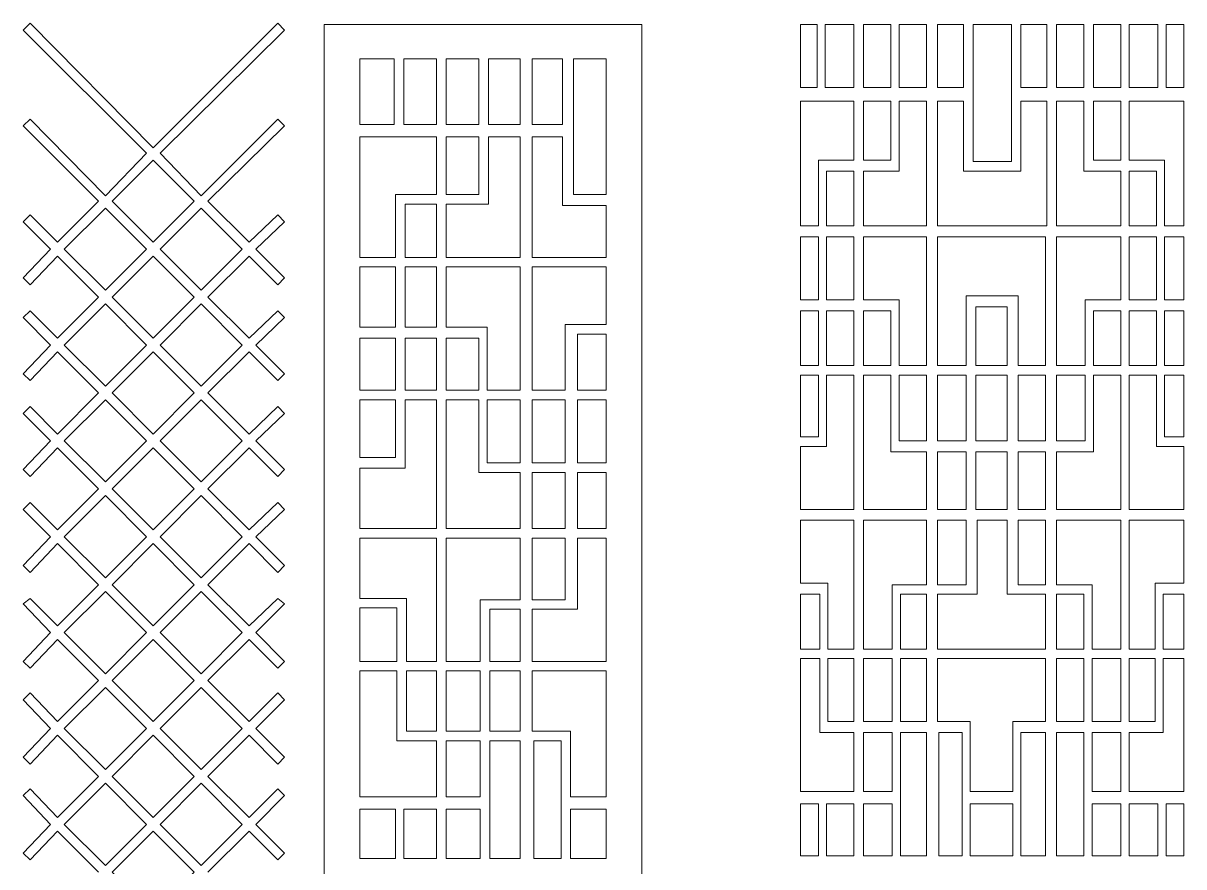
# Model space of a CAD drawing. Extents: x -66030 to 95157, y -13132 to 45879.
# Drawn here: x 54952 to 58264, y 34310 to 36716 of the extents above; entities that cross this region are included whole.
import ezdxf

# ---------------------------------------------------------------- set-up
doc = ezdxf.new("R2010")
doc.units = 0
doc.header["$LTSCALE"] = 100
doc.header["$MEASUREMENT"] = 0
doc.layers.get('0').update_dxf_attribs({"linetype": 'CONTINUOUS'})

msp = doc.modelspace()

# ---------------------------------------------------------------- linework, layer by layer
at = {"lineweight": 0}
for points in [[(55479.1, 34294.5), (55596.3, 34411.7), (55678.3, 34329.7), (55697.8, 34349.2), (55615.8, 34431.2), (55697.8, 34513.3), (55678.3, 34532.8), (55596.3, 34450.8), (55479.1, 34568), (55596.3, 34685.1), (55678.3, 34603.1), (55697.8, 34622.6), (55615.8, 34704.7), (55697.8, 34786.7), (55678.3, 34806.2), (55596.3, 34724.2), (55479.1, 34841.4), (55596.3, 34958.5), (55678.3, 34876.5), (55697.8, 34896.1), (55615.8, 34978.1), (55697.8, 35060.1), (55678.3, 35075.7), (55678.3, 35075.7), (55596.3, 34997.6), (55479.1, 35114.8), (55596.3, 35232), (55678.3, 35149.9), (55697.8, 35169.5), (55615.8, 35251.5), (55697.8, 35329.6), (55678.3, 35349.1), (55596.3, 35271), (55479.1, 35388.2), (55596.3, 35505.4), (55678.3, 35423.4), (55697.8, 35442.9), (55615.8, 35524.9), (55697.8, 35603), (55678.3, 35622.6), (55596.3, 35544.4), (55479.1, 35661.6), (55596.3, 35778.8), (55678.3, 35696.8), (55697.8, 35716.3), (55615.8, 35798.3), (55697.8, 35876.5), (55678.3, 35896), (55596.3, 35817.9), (55479.1, 35935), (55596.3, 36052.2), (55678.3, 35970.2), (55697.8, 35989.7), (55615.8, 36071.8), (55697.8, 36149.9), (55678.3, 36169.4), (55596.3, 36091.3), (55479.1, 36208.5), (55697.8, 36423.3), (55678.3, 36442.8), (55459.6, 36224.1), (55342.4, 36345.2), (55697.8, 36696.7), (55678.3, 36716.2), (55322.9, 36360.8), (54971.3, 36716.2), (54951.8, 36696.7), (55303.3, 36345.2), (55186.2, 36224.1), (54971.3, 36442.8), (54951.8, 36423.3), (55166.6, 36208.5), (55049.4, 36091.3), (54971.3, 36169.4), (54951.8, 36149.9), (55029.9, 36071.8), (54951.8, 35989.7), (54971.3, 35970.2), (55049.4, 36052.2), (55166.6, 35935), (55049.4, 35817.9), (54971.3, 35896), (54951.8, 35876.5), (55029.9, 35798.3), (54951.8, 35716.3), (54971.3, 35696.8), (55049.4, 35778.8), (55166.6, 35661.6), (55049.4, 35544.4), (54971.3, 35622.6), (54951.8, 35603), (55029.9, 35524.9), (54951.8, 35442.9), (54971.3, 35423.4), (55049.4, 35505.4), (55166.6, 35388.2), (55049.4, 35271), (54971.3, 35349.1), (54951.8, 35329.6), (55029.9, 35251.5), (54951.8, 35169.5), (54971.3, 35149.9), (55049.4, 35232), (55166.6, 35114.8), (55049.4, 34997.6), (54971.3, 35075.7), (54951.8, 35060.1), (55029.9, 34978.1), (54951.8, 34896.1), (54971.3, 34876.5), (55049.4, 34958.5), (55166.6, 34841.4), (55049.4, 34724.2), (54971.3, 34806.2), (54951.8, 34786.7), (55029.9, 34704.7), (54951.8, 34622.6), (54971.3, 34603.1), (55049.4, 34685.1), (55166.6, 34568), (55049.4, 34450.8), (54971.3, 34532.8), (54951.8, 34513.3), (55029.9, 34431.2), (54951.8, 34349.2), (54971.3, 34329.7), (55049.4, 34411.7), (55166.6, 34294.5)], [(55479.1, 34294.5), (55596.3, 34411.7), (55678.3, 34329.7), (55697.8, 34349.2), (55615.8, 34431.2), (55697.8, 34513.3), (55678.3, 34532.8), (55596.3, 34450.8), (55479.1, 34568), (55596.3, 34685.1), (55678.3, 34603.1), (55697.8, 34622.6), (55615.8, 34704.7), (55697.8, 34786.7), (55678.3, 34806.2), (55596.3, 34724.2), (55479.1, 34841.4), (55596.3, 34958.5), (55678.3, 34876.5), (55697.8, 34896.1), (55615.8, 34978.1), (55697.8, 35060.1), (55678.3, 35075.7), (55678.3, 35075.7), (55596.3, 34997.6), (55479.1, 35114.8), (55596.3, 35232), (55678.3, 35149.9), (55697.8, 35169.5), (55615.8, 35251.5), (55697.8, 35329.6), (55678.3, 35349.1), (55596.3, 35271), (55479.1, 35388.2), (55596.3, 35505.4), (55678.3, 35423.4), (55697.8, 35442.9), (55615.8, 35524.9), (55697.8, 35603), (55678.3, 35622.6), (55596.3, 35544.4), (55479.1, 35661.6), (55596.3, 35778.8), (55678.3, 35696.8), (55697.8, 35716.3), (55615.8, 35798.3), (55697.8, 35876.5), (55678.3, 35896), (55596.3, 35817.9), (55479.1, 35935), (55596.3, 36052.2), (55678.3, 35970.2), (55697.8, 35989.7), (55615.8, 36071.8), (55697.8, 36149.9), (55678.3, 36169.4), (55596.3, 36091.3), (55479.1, 36208.5), (55697.8, 36423.3), (55678.3, 36442.8), (55459.6, 36224.1), (55342.4, 36345.2), (55697.8, 36696.7), (55678.3, 36716.2), (55322.9, 36360.8), (54971.3, 36716.2), (54951.8, 36696.7), (55303.3, 36345.2), (55186.2, 36224.1), (54971.3, 36442.8), (54951.8, 36423.3), (55166.6, 36208.5), (55049.4, 36091.3), (54971.3, 36169.4), (54951.8, 36149.9), (55029.9, 36071.8), (54951.8, 35989.7), (54971.3, 35970.2), (55049.4, 36052.2), (55166.6, 35935), (55049.4, 35817.9), (54971.3, 35896), (54951.8, 35876.5), (55029.9, 35798.3), (54951.8, 35716.3), (54971.3, 35696.8), (55049.4, 35778.8), (55166.6, 35661.6), (55049.4, 35544.4), (54971.3, 35622.6), (54951.8, 35603), (55029.9, 35524.9), (54951.8, 35442.9), (54971.3, 35423.4), (55049.4, 35505.4), (55166.6, 35388.2), (55049.4, 35271), (54971.3, 35349.1), (54951.8, 35329.6), (55029.9, 35251.5), (54951.8, 35169.5), (54971.3, 35149.9), (55049.4, 35232), (55166.6, 35114.8), (55049.4, 34997.6), (54971.3, 35075.7), (54951.8, 35060.1), (55029.9, 34978.1), (54951.8, 34896.1), (54971.3, 34876.5), (55049.4, 34958.5), (55166.6, 34841.4), (55049.4, 34724.2), (54971.3, 34806.2), (54951.8, 34786.7), (55029.9, 34704.7), (54951.8, 34622.6), (54971.3, 34603.1), (55049.4, 34685.1), (55166.6, 34568), (55049.4, 34450.8), (54971.3, 34532.8), (54951.8, 34513.3), (55029.9, 34431.2), (54951.8, 34349.2), (54971.3, 34329.7), (55049.4, 34411.7), (55166.6, 34294.5)], [(57217.3, 36712.3), (57170.4, 36712.3), (57170.4, 36532.7), (57193.8, 36532.7), (57217.3, 36532.7), (57217.3, 36571.7), (57217.3, 36622.5), (57217.3, 36669.4), (57217.3, 36712.3)], [(57322.7, 36712.3), (57240.7, 36712.3), (57240.7, 36669.4), (57240.7, 36622.5), (57240.7, 36571.7), (57240.7, 36532.7), (57283.7, 36532.7), (57322.7, 36532.7), (57322.7, 36571.7), (57322.7, 36622.5), (57322.7, 36669.4), (57322.7, 36712.3)], [(57428.2, 36712.3), (57350.1, 36712.3), (57350.1, 36669.4), (57350.1, 36622.5), (57350.1, 36571.7), (57350.1, 36532.7), (57389.1, 36532.7), (57428.2, 36532.7), (57428.2, 36571.7), (57428.2, 36622.5), (57428.2, 36669.4), (57428.2, 36712.3)], [(57529.7, 36712.3), (57451.6, 36712.3), (57451.6, 36669.4), (57451.6, 36622.5), (57451.6, 36571.7), (57451.6, 36532.7), (57490.7, 36532.7), (57529.7, 36532.7), (57529.7, 36571.7), (57529.7, 36622.5), (57529.7, 36669.4), (57529.7, 36712.3)], [(57771.9, 36712.3), (57662.5, 36712.3), (57662.5, 36618.6), (57662.5, 36517), (57662.5, 36415.5), (57662.5, 36321.7), (57717.2, 36321.7), (57771.9, 36321.7), (57771.9, 36415.5), (57771.9, 36517), (57771.9, 36618.6), (57771.9, 36712.3)], [(57873.5, 36712.3), (57799.2, 36712.3), (57799.2, 36669.4), (57799.2, 36622.5), (57799.2, 36571.7), (57799.2, 36532.7), (57834.4, 36532.7), (57873.5, 36532.7), (57873.5, 36571.7), (57873.5, 36622.5), (57873.5, 36669.4), (57873.5, 36712.3)], [(57978.9, 36712.3), (57900.8, 36712.3), (57900.8, 36669.4), (57900.8, 36622.5), (57900.8, 36571.7), (57900.8, 36532.7), (57939.9, 36532.7), (57978.9, 36532.7), (57978.9, 36571.7), (57978.9, 36622.5), (57978.9, 36669.4), (57978.9, 36712.3)], [(58189.8, 36712.3), (58107.8, 36712.3), (58107.8, 36669.4), (58107.8, 36622.5), (58107.8, 36571.7), (58107.8, 36532.7), (58150.8, 36532.7), (58189.8, 36532.7), (58189.8, 36571.7), (58189.8, 36622.5), (58189.8, 36669.4), (58189.8, 36712.3)], [(56010.3, 36427.2), (55959.5, 36427.2), (55912.7, 36427.2), (55912.7, 36614.7), (55959.5, 36614.7), (56010.3, 36614.7), (56010.3, 36571.7), (56010.3, 36520.9), (56010.3, 36474.1), (56010.3, 36427.2)], [(56131.4, 36427.2), (56084.5, 36427.2), (56037.7, 36427.2), (56037.7, 36474.1), (56037.7, 36520.9), (56037.7, 36571.7), (56037.7, 36614.7), (56084.5, 36614.7), (56131.4, 36614.7), (56131.4, 36571.7), (56131.4, 36520.9), (56131.4, 36474.1), (56131.4, 36427.2)], [(56252.5, 36427.2), (56205.6, 36427.2), (56158.7, 36427.2), (56158.7, 36474.1), (56158.7, 36520.9), (56158.7, 36571.7), (56158.7, 36614.7), (56205.6, 36614.7), (56252.5, 36614.7), (56252.5, 36571.7), (56252.5, 36520.9), (56252.5, 36474.1), (56252.5, 36427.2)], [(56369.7, 36427.2), (56326.7, 36427.2), (56279.8, 36427.2), (56279.8, 36474.1), (56279.8, 36520.9), (56279.8, 36571.7), (56279.8, 36614.7), (56326.7, 36614.7), (56369.7, 36614.7), (56369.7, 36571.7), (56369.7, 36520.9), (56369.7, 36474.1), (56369.7, 36427.2)], [(56490.7, 36427.2), (56447.8, 36427.2), (56404.8, 36427.2), (56404.8, 36474.1), (56404.8, 36520.9), (56404.8, 36571.7), (56404.8, 36614.7), (56447.8, 36614.7), (56490.7, 36614.7), (56490.7, 36571.7), (56490.7, 36520.9), (56490.7, 36474.1), (56490.7, 36427.2)], [(56615.7, 36228), (56568.9, 36228), (56522, 36228), (56522, 36321.7), (56522, 36419.4), (56522, 36520.9), (56522, 36614.7), (56568.9, 36614.7), (56615.7, 36614.7), (56615.7, 36228)], [(57170.4, 36493.6), (57170.4, 36138.2), (57193.8, 36138.2), (57221.2, 36138.2), (57221.2, 36185), (57221.2, 36231.9), (57221.2, 36278.8), (57221.2, 36325.6), (57271.9, 36325.6), (57322.7, 36325.6), (57322.7, 36364.7), (57322.7, 36407.7), (57322.7, 36450.6), (57322.7, 36493.6), (57283.7, 36493.6), (57248.5, 36493.6), (57209.4, 36493.6), (57170.4, 36493.6)], [(57350.1, 36493.6), (57389.1, 36493.6), (57428.2, 36493.6), (57428.2, 36450.6), (57428.2, 36407.7), (57428.2, 36364.7), (57428.2, 36325.6), (57389.1, 36325.6), (57350.1, 36325.6), (57350.1, 36364.7), (57350.1, 36407.7), (57350.1, 36450.6), (57350.1, 36493.6)], [(57451.6, 36493.6), (57490.7, 36493.6), (57529.7, 36493.6), (57529.7, 36403.8), (57529.7, 36313.9), (57529.7, 36228), (57529.7, 36138.2), (57482.9, 36138.2), (57439.9, 36138.2), (57396.9, 36138.2), (57350.1, 36138.2), (57350.1, 36177.2), (57350.1, 36216.3), (57350.1, 36255.3), (57350.1, 36294.4), (57400.8, 36294.4), (57451.6, 36294.4), (57451.6, 36345.2), (57451.6, 36395.9), (57451.6, 36442.8), (57451.6, 36493.6)], [(57561, 36138.2), (57561, 36228), (57561, 36313.9), (57561, 36403.8), (57561, 36493.6), (57596.1, 36493.6), (57635.2, 36493.6), (57635.2, 36446.7), (57635.2, 36395.9), (57635.2, 36345.2), (57635.2, 36294.4), (57635.2, 36294.4), (57635.2, 36294.4), (57635.2, 36294.4), (57635.2, 36294.4), (57682.1, 36294.4), (57717.2, 36294.4), (57752.4, 36294.4), (57795.3, 36294.4), (57795.3, 36294.4), (57795.3, 36294.4), (57795.3, 36294.4), (57799.2, 36294.4), (57799.2, 36345.2), (57799.2, 36395.9), (57799.2, 36446.7), (57799.2, 36493.6), (57834.4, 36493.6), (57873.5, 36493.6), (57873.5, 36403.8), (57873.5, 36313.9), (57873.5, 36228), (57873.5, 36138.2), (57787.5, 36138.2), (57717.2, 36138.2), (57643, 36138.2), (57561, 36138.2)], [(57978.9, 36493.6), (57939.9, 36493.6), (57900.8, 36493.6), (57900.8, 36403.8), (57900.8, 36313.9), (57900.8, 36228), (57900.8, 36138.2), (57947.7, 36138.2), (57990.6, 36138.2), (58037.5, 36138.2), (58084.4, 36138.2), (58084.4, 36177.2), (58084.4, 36216.3), (58084.4, 36255.3), (58084.4, 36294.4), (58033.6, 36294.4), (57978.9, 36294.4), (57978.9, 36345.2), (57978.9, 36395.9), (57978.9, 36442.8), (57978.9, 36493.6)], [(58084.4, 36493.6), (58045.3, 36493.6), (58006.3, 36493.6), (58006.3, 36450.6), (58006.3, 36407.7), (58006.3, 36364.7), (58006.3, 36325.6), (58045.3, 36325.6), (58084.4, 36325.6), (58084.4, 36364.7), (58084.4, 36407.7), (58084.4, 36450.6), (58084.4, 36493.6)], [(58264.1, 36138.2), (58264.1, 36493.6), (58225, 36493.6), (58185.9, 36493.6), (58146.9, 36493.6), (58107.8, 36493.6), (58107.8, 36450.6), (58107.8, 36407.7), (58107.8, 36364.7), (58107.8, 36325.6), (58158.6, 36325.6), (58209.4, 36325.6), (58209.4, 36278.8), (58209.4, 36231.9), (58209.4, 36185), (58209.4, 36138.2), (58236.7, 36138.2), (58264.1, 36138.2)], [(55912.7, 36392), (55967.4, 36392), (56022, 36392), (56076.7, 36392), (56131.4, 36392), (56131.4, 36349.1), (56131.4, 36310), (56131.4, 36267), (56131.4, 36228), (56104.1, 36228), (56072.8, 36228), (56045.5, 36228), (56014.2, 36228), (56014.2, 36185), (56014.2, 36138.2), (56014.2, 36095.2), (56014.2, 36048.3), (55963.4, 36048.3), (55912.7, 36048.3), (55912.7, 36392)], [(56158.7, 36392), (56205.6, 36392), (56252.5, 36392), (56252.5, 36349.1), (56252.5, 36310), (56252.5, 36267), (56252.5, 36228), (56205.6, 36228), (56158.7, 36228), (56158.7, 36267), (56158.7, 36310), (56158.7, 36349.1), (56158.7, 36392)], [(56279.8, 36392), (56326.7, 36392), (56369.7, 36392), (56369.7, 36306.1), (56369.7, 36220.2), (56369.7, 36134.2), (56369.7, 36048.3), (56318.9, 36048.3), (56264.2, 36048.3), (56213.4, 36048.3), (56158.7, 36048.3), (56158.7, 36087.4), (56158.7, 36122.5), (56158.7, 36161.6), (56158.7, 36200.6), (56190, 36200.6), (56221.2, 36200.6), (56252.5, 36200.6), (56279.8, 36200.6), (56279.8, 36247.5), (56279.8, 36294.4), (56279.8, 36341.3), (56279.8, 36392)], [(56404.8, 36392), (56447.8, 36392), (56490.7, 36392), (56490.7, 36345.2), (56490.7, 36294.4), (56490.7, 36247.5), (56490.7, 36200.6), (56490.7, 36200.6), (56490.7, 36200.6), (56490.7, 36200.6), (56490.7, 36196.7), (56522, 36196.7), (56553.2, 36196.7), (56584.5, 36196.7), (56615.7, 36196.7), (56615.7, 36048.3), (56561.1, 36048.3), (56510.3, 36048.3), (56459.5, 36048.3), (56404.8, 36048.3), (56404.8, 36134.2), (56404.8, 36220.2), (56404.8, 36306.1), (56404.8, 36392)], [(57244.6, 36294.4), (57283.7, 36294.4), (57322.7, 36294.4), (57322.7, 36255.3), (57322.7, 36216.3), (57322.7, 36177.2), (57322.7, 36138.2), (57283.7, 36138.2), (57244.6, 36138.2), (57244.6, 36177.2), (57244.6, 36216.3), (57244.6, 36255.3), (57244.6, 36294.4)], [(58185.9, 36294.4), (58146.9, 36294.4), (58107.8, 36294.4), (58107.8, 36255.3), (58107.8, 36216.3), (58107.8, 36177.2), (58107.8, 36138.2), (58146.9, 36138.2), (58185.9, 36138.2), (58185.9, 36177.2), (58185.9, 36216.3), (58185.9, 36255.3), (58185.9, 36294.4)], [(56041.6, 36200.6), (56088.4, 36200.6), (56131.4, 36200.6), (56131.4, 36161.6), (56131.4, 36122.5), (56131.4, 36087.4), (56131.4, 36048.3), (56088.4, 36048.3), (56041.6, 36048.3), (56041.6, 36087.4), (56041.6, 36122.5), (56041.6, 36161.6), (56041.6, 36200.6)], [(57170.4, 36106.9), (57170.4, 35927.2), (57193.8, 35927.2), (57221.2, 35927.2), (57221.2, 35970.2), (57221.2, 36017.1), (57221.2, 36063.9), (57221.2, 36106.9), (57193.8, 36106.9), (57170.4, 36106.9)], [(57322.7, 35927.2), (57283.7, 35927.2), (57244.6, 35927.2), (57244.6, 35970.2), (57244.6, 36017.1), (57244.6, 36063.9), (57244.6, 36106.9), (57283.7, 36106.9), (57322.7, 36106.9), (57322.7, 36063.9), (57322.7, 36017.1), (57322.7, 35970.2), (57322.7, 35927.2)], [(57350.1, 35927.2), (57350.1, 35970.2), (57350.1, 36017.1), (57350.1, 36063.9), (57350.1, 36106.9), (57396.9, 36106.9), (57439.9, 36106.9), (57482.9, 36106.9), (57529.7, 36106.9), (57529.7, 36017.1), (57529.7, 35923.3), (57529.7, 35833.5), (57529.7, 35739.7), (57490.7, 35739.7), (57451.6, 35739.7), (57451.6, 35786.6), (57451.6, 35833.5), (57451.6, 35880.4), (57451.6, 35927.2), (57400.8, 35927.2), (57350.1, 35927.2)], [(57643, 35938.9), (57643, 35888.2), (57643, 35837.4), (57643, 35790.5), (57643, 35739.7), (57604, 35739.7), (57561, 35739.7), (57561, 35833.5), (57561, 35923.3), (57561, 36017.1), (57561, 36106.9), (57643, 36106.9), (57717.2, 36106.9), (57787.5, 36106.9), (57869.6, 36106.9), (57869.6, 36017.1), (57869.6, 35923.3), (57869.6, 35833.5), (57869.6, 35739.7), (57830.5, 35739.7), (57791.4, 35739.7), (57791.4, 35790.5), (57791.4, 35837.4), (57791.4, 35888.2), (57791.4, 35938.9), (57748.5, 35938.9), (57717.2, 35938.9), (57686, 35938.9), (57643, 35938.9)], [(58084.4, 35927.2), (58084.4, 35970.2), (58084.4, 36017.1), (58084.4, 36063.9), (58084.4, 36106.9), (58037.5, 36106.9), (57990.6, 36106.9), (57947.7, 36106.9), (57900.8, 36106.9), (57900.8, 36017.1), (57900.8, 35923.3), (57900.8, 35833.5), (57900.8, 35739.7), (57939.9, 35739.7), (57982.8, 35739.7), (57982.8, 35786.6), (57982.8, 35833.5), (57982.8, 35880.4), (57982.8, 35927.2), (58033.6, 35927.2), (58084.4, 35927.2)], [(58107.8, 35927.2), (58146.9, 35927.2), (58185.9, 35927.2), (58185.9, 35970.2), (58185.9, 36017.1), (58185.9, 36063.9), (58185.9, 36106.9), (58146.9, 36106.9), (58107.8, 36106.9), (58107.8, 36063.9), (58107.8, 36017.1), (58107.8, 35970.2), (58107.8, 35927.2)], [(58264.1, 35927.2), (58264.1, 36106.9), (58236.7, 36106.9), (58209.4, 36106.9), (58209.4, 36063.9), (58209.4, 36017.1), (58209.4, 35970.2), (58209.4, 35927.2), (58236.7, 35927.2), (58264.1, 35927.2)], [(56014.2, 35849.1), (55963.4, 35849.1), (55912.7, 35849.1), (55912.7, 36021), (55963.4, 36021), (56014.2, 36021), (56014.2, 35978), (56014.2, 35935), (56014.2, 35892.1), (56014.2, 35849.1)], [(56131.4, 35849.1), (56088.4, 35849.1), (56041.6, 35849.1), (56041.6, 35892.1), (56041.6, 35935), (56041.6, 35978), (56041.6, 36021), (56088.4, 36021), (56131.4, 36021), (56131.4, 35978), (56131.4, 35935), (56131.4, 35892.1), (56131.4, 35849.1)], [(56158.7, 35849.1), (56158.7, 35892.1), (56158.7, 35935), (56158.7, 35978), (56158.7, 36021), (56213.4, 36021), (56264.2, 36021), (56318.9, 36021), (56369.7, 36021), (56369.7, 35931.1), (56369.7, 35845.2), (56369.7, 35759.3), (56369.7, 35669.4), (56322.8, 35669.4), (56275.9, 35669.4), (56275.9, 35716.3), (56275.9, 35759.3), (56275.9, 35806.1), (56275.9, 35849.1), (56217.3, 35849.1), (56158.7, 35849.1)], [(56615.7, 35856.9), (56557.2, 35856.9), (56498.6, 35856.9), (56498.6, 35810.1), (56498.6, 35763.2), (56498.6, 35716.3), (56498.6, 35669.4), (56451.7, 35669.4), (56404.8, 35669.4), (56404.8, 35759.3), (56404.8, 35845.2), (56404.8, 35931.1), (56404.8, 36021), (56459.5, 36021), (56510.3, 36021), (56561.1, 36021), (56615.7, 36021), (56615.7, 35856.9)], [(57670.4, 35739.7), (57670.4, 35782.7), (57670.4, 35825.7), (57670.4, 35864.7), (57670.4, 35907.7), (57717.2, 35907.7), (57760.2, 35907.7), (57760.2, 35864.7), (57760.2, 35825.7), (57760.2, 35782.7), (57760.2, 35739.7), (57717.2, 35739.7), (57670.4, 35739.7)], [(57170.4, 35896), (57170.4, 35739.7), (57193.8, 35739.7), (57221.2, 35739.7), (57221.2, 35778.8), (57221.2, 35817.9), (57221.2, 35856.9), (57221.2, 35896), (57193.8, 35896), (57170.4, 35896)], [(57244.6, 35896), (57283.7, 35896), (57322.7, 35896), (57322.7, 35856.9), (57322.7, 35817.9), (57322.7, 35778.8), (57322.7, 35739.7), (57283.7, 35739.7), (57244.6, 35739.7), (57244.6, 35778.8), (57244.6, 35817.9), (57244.6, 35856.9), (57244.6, 35896)], [(57350.1, 35896), (57389.1, 35896), (57428.2, 35896), (57428.2, 35856.9), (57428.2, 35817.9), (57428.2, 35778.8), (57428.2, 35739.7), (57389.1, 35739.7), (57350.1, 35739.7), (57350.1, 35778.8), (57350.1, 35817.9), (57350.1, 35856.9), (57350.1, 35896)], [(58084.4, 35896), (58045.3, 35896), (58006.3, 35896), (58006.3, 35856.9), (58006.3, 35817.9), (58006.3, 35778.8), (58006.3, 35739.7), (58045.3, 35739.7), (58084.4, 35739.7), (58084.4, 35778.8), (58084.4, 35817.9), (58084.4, 35856.9), (58084.4, 35896)], [(58185.9, 35896), (58146.9, 35896), (58107.8, 35896), (58107.8, 35856.9), (58107.8, 35817.9), (58107.8, 35778.8), (58107.8, 35739.7), (58146.9, 35739.7), (58185.9, 35739.7), (58185.9, 35778.8), (58185.9, 35817.9), (58185.9, 35856.9), (58185.9, 35896)], [(58264.1, 35739.7), (58264.1, 35896), (58236.7, 35896), (58209.4, 35896), (58209.4, 35856.9), (58209.4, 35817.9), (58209.4, 35778.8), (58209.4, 35739.7), (58236.7, 35739.7), (58264.1, 35739.7)], [(55912.7, 35817.9), (55963.4, 35817.9), (56014.2, 35817.9), (56014.2, 35782.7), (56014.2, 35743.6), (56014.2, 35708.5), (56014.2, 35669.4), (55963.4, 35669.4), (55912.7, 35669.4), (55912.7, 35817.9)], [(56041.6, 35817.9), (56088.4, 35817.9), (56131.4, 35817.9), (56131.4, 35782.7), (56131.4, 35743.6), (56131.4, 35708.5), (56131.4, 35669.4), (56088.4, 35669.4), (56041.6, 35669.4), (56041.6, 35708.5), (56041.6, 35743.6), (56041.6, 35782.7), (56041.6, 35817.9)], [(56158.7, 35817.9), (56205.6, 35817.9), (56252.5, 35817.9), (56252.5, 35782.7), (56252.5, 35743.6), (56252.5, 35708.5), (56252.5, 35669.4), (56205.6, 35669.4), (56158.7, 35669.4), (56158.7, 35708.5), (56158.7, 35743.6), (56158.7, 35782.7), (56158.7, 35817.9)], [(56533.7, 35829.6), (56576.7, 35829.6), (56615.7, 35829.6), (56615.7, 35669.4), (56576.7, 35669.4), (56533.7, 35669.4), (56533.7, 35708.5), (56533.7, 35751.5), (56533.7, 35790.5), (56533.7, 35829.6)], [(57170.4, 35509.3), (57170.4, 35329.6), (57209.4, 35329.6), (57248.5, 35329.6), (57283.7, 35329.6), (57322.7, 35329.6), (57322.7, 35423.4), (57322.7, 35521), (57322.7, 35614.8), (57322.7, 35712.4), (57283.7, 35712.4), (57244.6, 35712.4), (57244.6, 35661.6), (57244.6, 35606.9), (57244.6, 35556.2), (57244.6, 35509.3), (57209.4, 35509.3), (57170.4, 35509.3)], [(57170.4, 35712.4), (57170.4, 35536.6), (57193.8, 35536.6), (57221.2, 35536.6), (57221.2, 35579.6), (57221.2, 35622.6), (57221.2, 35665.5), (57221.2, 35712.4), (57193.8, 35712.4), (57170.4, 35712.4)], [(57529.7, 35493.7), (57529.7, 35450.7), (57529.7, 35411.6), (57529.7, 35368.7), (57529.7, 35329.6), (57482.9, 35329.6), (57439.9, 35329.6), (57396.9, 35329.6), (57350.1, 35329.6), (57350.1, 35423.4), (57350.1, 35521), (57350.1, 35614.8), (57350.1, 35712.4), (57389.1, 35712.4), (57428.2, 35712.4), (57428.2, 35657.7), (57428.2, 35603), (57428.2, 35548.4), (57428.2, 35493.7), (57479, 35493.7), (57529.7, 35493.7)], [(57529.7, 35524.9), (57490.7, 35524.9), (57451.6, 35524.9), (57451.6, 35571.8), (57451.6, 35618.7), (57451.6, 35665.5), (57451.6, 35712.4), (57490.7, 35712.4), (57529.7, 35712.4), (57529.7, 35665.5), (57529.7, 35618.7), (57529.7, 35571.8), (57529.7, 35524.9)], [(57643, 35524.9), (57604, 35524.9), (57561, 35524.9), (57561, 35571.8), (57561, 35618.7), (57561, 35665.5), (57561, 35712.4), (57604, 35712.4), (57643, 35712.4), (57643, 35665.5), (57643, 35618.7), (57643, 35571.8), (57643, 35524.9)], [(57670.4, 35524.9), (57670.4, 35571.8), (57670.4, 35618.7), (57670.4, 35665.5), (57670.4, 35712.4), (57717.2, 35712.4), (57760.2, 35712.4), (57760.2, 35665.5), (57760.2, 35618.7), (57760.2, 35571.8), (57760.2, 35524.9), (57717.2, 35524.9), (57670.4, 35524.9)], [(57791.4, 35524.9), (57830.5, 35524.9), (57869.6, 35524.9), (57869.6, 35571.8), (57869.6, 35618.7), (57869.6, 35665.5), (57869.6, 35712.4), (57830.5, 35712.4), (57791.4, 35712.4), (57791.4, 35665.5), (57791.4, 35618.7), (57791.4, 35571.8), (57791.4, 35524.9)], [(57900.8, 35493.7), (57900.8, 35450.7), (57900.8, 35411.6), (57900.8, 35368.7), (57900.8, 35329.6), (57947.7, 35329.6), (57990.6, 35329.6), (58037.5, 35329.6), (58084.4, 35329.6), (58084.4, 35423.4), (58084.4, 35521), (58084.4, 35614.8), (58084.4, 35712.4), (58045.3, 35712.4), (58006.3, 35712.4), (58006.3, 35657.7), (58006.3, 35603), (58006.3, 35548.4), (58006.3, 35493.7), (57951.6, 35493.7), (57900.8, 35493.7)], [(57900.8, 35524.9), (57939.9, 35524.9), (57982.8, 35524.9), (57982.8, 35571.8), (57982.8, 35618.7), (57982.8, 35665.5), (57982.8, 35712.4), (57939.9, 35712.4), (57900.8, 35712.4), (57900.8, 35665.5), (57900.8, 35618.7), (57900.8, 35571.8), (57900.8, 35524.9)], [(58264.1, 35329.6), (58264.1, 35509.3), (58225, 35509.3), (58185.9, 35509.3), (58185.9, 35556.2), (58185.9, 35606.9), (58185.9, 35661.6), (58185.9, 35712.4), (58146.9, 35712.4), (58107.8, 35712.4), (58107.8, 35614.8), (58107.8, 35521), (58107.8, 35423.4), (58107.8, 35329.6), (58146.9, 35329.6), (58185.9, 35329.6), (58225, 35329.6), (58264.1, 35329.6)], [(58264.1, 35536.6), (58264.1, 35712.4), (58236.7, 35712.4), (58209.4, 35712.4), (58209.4, 35665.5), (58209.4, 35622.6), (58209.4, 35579.6), (58209.4, 35536.6), (58236.7, 35536.6), (58264.1, 35536.6)], [(55912.7, 35446.8), (55943.9, 35446.8), (55975.2, 35446.8), (56010.3, 35446.8), (56041.6, 35446.8), (56041.6, 35493.7), (56041.6, 35544.4), (56041.6, 35591.3), (56041.6, 35642.1), (56088.4, 35642.1), (56131.4, 35642.1), (56131.4, 35548.4), (56131.4, 35458.5), (56131.4, 35368.7), (56131.4, 35274.9), (56076.7, 35274.9), (56022, 35274.9), (55967.4, 35274.9), (55912.7, 35274.9), (55912.7, 35446.8)], [(56014.2, 35478), (55963.4, 35478), (55912.7, 35478), (55912.7, 35642.1), (55963.4, 35642.1), (56014.2, 35642.1), (56014.2, 35599.1), (56014.2, 35560.1), (56014.2, 35517.1), (56014.2, 35478)], [(56369.7, 35435.1), (56369.7, 35392.1), (56369.7, 35353.1), (56369.7, 35314), (56369.7, 35274.9), (56318.9, 35274.9), (56264.2, 35274.9), (56213.4, 35274.9), (56158.7, 35274.9), (56158.7, 35368.7), (56158.7, 35458.5), (56158.7, 35548.4), (56158.7, 35642.1), (56205.6, 35642.1), (56252.5, 35642.1), (56252.5, 35587.4), (56252.5, 35536.6), (56252.5, 35485.9), (56252.5, 35435.1), (56279.8, 35435.1), (56311.1, 35435.1), (56342.3, 35435.1), (56369.7, 35435.1)], [(56369.7, 35462.4), (56322.8, 35462.4), (56275.9, 35462.4), (56275.9, 35505.4), (56275.9, 35552.3), (56275.9, 35595.2), (56275.9, 35642.1), (56322.8, 35642.1), (56369.7, 35642.1), (56369.7, 35595.2), (56369.7, 35552.3), (56369.7, 35505.4), (56369.7, 35462.4)], [(56498.6, 35462.4), (56451.7, 35462.4), (56404.8, 35462.4), (56404.8, 35505.4), (56404.8, 35552.3), (56404.8, 35595.2), (56404.8, 35642.1), (56451.7, 35642.1), (56498.6, 35642.1), (56498.6, 35595.2), (56498.6, 35552.3), (56498.6, 35505.4), (56498.6, 35462.4)], [(56615.7, 35462.4), (56576.7, 35462.4), (56533.7, 35462.4), (56533.7, 35505.4), (56533.7, 35552.3), (56533.7, 35595.2), (56533.7, 35642.1), (56576.7, 35642.1), (56615.7, 35642.1), (56615.7, 35462.4)], [(57561, 35493.7), (57604, 35493.7), (57643, 35493.7), (57643, 35450.7), (57643, 35411.6), (57643, 35368.7), (57643, 35329.6), (57604, 35329.6), (57561, 35329.6), (57561, 35368.7), (57561, 35411.6), (57561, 35450.7), (57561, 35493.7)], [(57670.4, 35329.6), (57670.4, 35368.7), (57670.4, 35411.6), (57670.4, 35450.7), (57670.4, 35493.7), (57717.2, 35493.7), (57760.2, 35493.7), (57760.2, 35450.7), (57760.2, 35411.6), (57760.2, 35368.7), (57760.2, 35329.6), (57717.2, 35329.6), (57670.4, 35329.6)], [(57869.6, 35493.7), (57830.5, 35493.7), (57791.4, 35493.7), (57791.4, 35450.7), (57791.4, 35411.6), (57791.4, 35368.7), (57791.4, 35329.6), (57830.5, 35329.6), (57869.6, 35329.6), (57869.6, 35368.7), (57869.6, 35411.6), (57869.6, 35450.7), (57869.6, 35493.7)], [(56404.8, 35435.1), (56451.7, 35435.1), (56498.6, 35435.1), (56498.6, 35392.1), (56498.6, 35353.1), (56498.6, 35314), (56498.6, 35274.9), (56451.7, 35274.9), (56404.8, 35274.9), (56404.8, 35314), (56404.8, 35353.1), (56404.8, 35392.1), (56404.8, 35435.1)], [(56533.7, 35435.1), (56576.7, 35435.1), (56615.7, 35435.1), (56615.7, 35274.9), (56576.7, 35274.9), (56533.7, 35274.9), (56533.7, 35314), (56533.7, 35353.1), (56533.7, 35392.1), (56533.7, 35435.1)], [(57170.4, 35298.4), (57170.4, 35118.7), (57209.4, 35118.7), (57248.5, 35118.7), (57248.5, 35071.8), (57248.5, 35025), (57248.5, 34978.1), (57248.5, 34931.2), (57287.6, 34931.2), (57322.7, 34931.2), (57322.7, 35025), (57322.7, 35114.8), (57322.7, 35208.5), (57322.7, 35298.4), (57283.7, 35298.4), (57248.5, 35298.4), (57209.4, 35298.4), (57170.4, 35298.4)], [(57432.1, 35114.8), (57432.1, 35071.8), (57432.1, 35025), (57432.1, 34978.1), (57432.1, 34931.2), (57389.1, 34931.2), (57350.1, 34931.2), (57350.1, 35025), (57350.1, 35114.8), (57350.1, 35208.5), (57350.1, 35298.4), (57396.9, 35298.4), (57439.9, 35298.4), (57482.9, 35298.4), (57529.7, 35298.4), (57529.7, 35251.5), (57529.7, 35208.5), (57529.7, 35161.7), (57529.7, 35114.8), (57482.9, 35114.8), (57432.1, 35114.8)], [(57561, 34931.2), (57561, 34970.3), (57561, 35009.3), (57561, 35048.4), (57561, 35087.4), (57615.7, 35087.4), (57674.3, 35087.4), (57674.3, 35138.2), (57674.3, 35192.9), (57674.3, 35243.7), (57674.3, 35298.4), (57717.2, 35298.4), (57760.2, 35298.4), (57760.2, 35243.7), (57760.2, 35192.9), (57760.2, 35138.2), (57760.2, 35087.4), (57814.9, 35087.4), (57869.6, 35087.4), (57869.6, 35048.4), (57869.6, 35009.3), (57869.6, 34970.3), (57869.6, 34931.2), (57787.5, 34931.2), (57717.2, 34931.2), (57643, 34931.2), (57561, 34931.2)], [(57643, 35114.8), (57604, 35114.8), (57561, 35114.8), (57561, 35161.7), (57561, 35208.5), (57561, 35251.5), (57561, 35298.4), (57604, 35298.4), (57643, 35298.4), (57643, 35251.5), (57643, 35208.5), (57643, 35161.7), (57643, 35114.8)], [(57791.4, 35114.8), (57830.5, 35114.8), (57869.6, 35114.8), (57869.6, 35161.7), (57869.6, 35208.5), (57869.6, 35251.5), (57869.6, 35298.4), (57830.5, 35298.4), (57791.4, 35298.4), (57791.4, 35251.5), (57791.4, 35208.5), (57791.4, 35161.7), (57791.4, 35114.8)], [(58002.4, 35114.8), (58002.4, 35071.8), (58002.4, 35025), (58002.4, 34978.1), (58002.4, 34931.2), (58041.4, 34931.2), (58084.4, 34931.2), (58084.4, 35025), (58084.4, 35114.8), (58084.4, 35208.5), (58084.4, 35298.4), (58037.5, 35298.4), (57990.6, 35298.4), (57947.7, 35298.4), (57900.8, 35298.4), (57900.8, 35251.5), (57900.8, 35208.5), (57900.8, 35161.7), (57900.8, 35114.8), (57951.6, 35114.8), (58002.4, 35114.8)], [(58264.1, 35118.7), (58264.1, 35298.4), (58225, 35298.4), (58185.9, 35298.4), (58146.9, 35298.4), (58107.8, 35298.4), (58107.8, 35208.5), (58107.8, 35114.8), (58107.8, 35025), (58107.8, 34931.2), (58146.9, 34931.2), (58182, 34931.2), (58182, 34978.1), (58182, 35025), (58182, 35071.8), (58182, 35118.7), (58221.1, 35118.7), (58264.1, 35118.7)], [(55912.7, 35247.6), (55967.4, 35247.6), (56022, 35247.6), (56076.7, 35247.6), (56131.4, 35247.6), (56131.4, 35161.7), (56131.4, 35071.8), (56131.4, 34985.9), (56131.4, 34896.1), (56088.4, 34896.1), (56045.5, 34896.1), (56045.5, 34942.9), (56045.5, 34985.9), (56045.5, 35032.8), (56045.5, 35075.7), (56014.2, 35075.7), (55979.1, 35075.7), (55943.9, 35075.7), (55912.7, 35075.7), (55912.7, 35247.6)], [(56256.4, 35071.8), (56256.4, 35028.9), (56256.4, 34985.9), (56256.4, 34942.9), (56256.4, 34896.1), (56209.5, 34896.1), (56158.7, 34896.1), (56158.7, 34985.9), (56158.7, 35071.8), (56158.7, 35161.7), (56158.7, 35247.6), (56213.4, 35247.6), (56264.2, 35247.6), (56318.9, 35247.6), (56369.7, 35247.6), (56369.7, 35204.6), (56369.7, 35161.7), (56369.7, 35114.8), (56369.7, 35071.8), (56315, 35071.8), (56256.4, 35071.8)], [(56404.8, 35044.5), (56440, 35044.5), (56471.2, 35044.5), (56502.5, 35044.5), (56533.7, 35044.5), (56533.7, 35095.3), (56533.7, 35146), (56533.7, 35196.8), (56533.7, 35247.6), (56576.7, 35247.6), (56615.7, 35247.6), (56615.7, 34896.1), (56561.1, 34896.1), (56510.3, 34896.1), (56459.5, 34896.1), (56404.8, 34896.1), (56404.8, 34935.1), (56404.8, 34970.3), (56404.8, 35009.3), (56404.8, 35044.5)], [(56498.6, 35071.8), (56451.7, 35071.8), (56404.8, 35071.8), (56404.8, 35114.8), (56404.8, 35161.7), (56404.8, 35204.6), (56404.8, 35247.6), (56451.7, 35247.6), (56498.6, 35247.6), (56498.6, 35204.6), (56498.6, 35161.7), (56498.6, 35114.8), (56498.6, 35071.8)], [(57170.4, 35087.4), (57170.4, 34931.2), (57197.7, 34931.2), (57225.1, 34931.2), (57225.1, 34970.3), (57225.1, 35009.3), (57225.1, 35048.4), (57225.1, 35087.4), (57197.7, 35087.4), (57170.4, 35087.4)], [(57455.5, 35087.4), (57494.6, 35087.4), (57529.7, 35087.4), (57529.7, 35048.4), (57529.7, 35009.3), (57529.7, 34970.3), (57529.7, 34931.2), (57494.6, 34931.2), (57455.5, 34931.2), (57455.5, 34970.3), (57455.5, 35009.3), (57455.5, 35048.4), (57455.5, 35087.4)], [(57978.9, 35087.4), (57939.9, 35087.4), (57900.8, 35087.4), (57900.8, 35048.4), (57900.8, 35009.3), (57900.8, 34970.3), (57900.8, 34931.2), (57939.9, 34931.2), (57978.9, 34931.2), (57978.9, 34970.3), (57978.9, 35009.3), (57978.9, 35048.4), (57978.9, 35087.4)], [(58264.1, 34931.2), (58264.1, 35087.4), (58232.8, 35087.4), (58205.5, 35087.4), (58205.5, 35048.4), (58205.5, 35009.3), (58205.5, 34970.3), (58205.5, 34931.2), (58232.8, 34931.2), (58264.1, 34931.2)], [(56018.1, 35048.4), (56018.1, 35009.3), (56018.1, 34970.3), (56018.1, 34935.1), (56018.1, 34896.1), (55963.4, 34896.1), (55912.7, 34896.1), (55912.7, 35048.4), (55963.4, 35048.4), (56018.1, 35048.4)], [(56283.7, 35044.5), (56326.7, 35044.5), (56369.7, 35044.5), (56369.7, 35009.3), (56369.7, 34970.3), (56369.7, 34935.1), (56369.7, 34896.1), (56326.7, 34896.1), (56283.7, 34896.1), (56283.7, 34935.1), (56283.7, 34970.3), (56283.7, 35009.3), (56283.7, 35044.5)], [(57170.4, 34903.9), (57170.4, 34525), (57209.4, 34525), (57248.5, 34525), (57283.7, 34525), (57322.7, 34525), (57322.7, 34568), (57322.7, 34607), (57322.7, 34650), (57322.7, 34692.9), (57275.8, 34692.9), (57225.1, 34692.9), (57225.1, 34743.7), (57225.1, 34798.4), (57225.1, 34849.2), (57225.1, 34903.9), (57197.7, 34903.9), (57170.4, 34903.9)], [(57322.7, 34724.2), (57287.6, 34724.2), (57248.5, 34724.2), (57248.5, 34767.2), (57248.5, 34814), (57248.5, 34857), (57248.5, 34903.9), (57287.6, 34903.9), (57322.7, 34903.9), (57322.7, 34857), (57322.7, 34814), (57322.7, 34767.2), (57322.7, 34724.2)], [(57432.1, 34724.2), (57389.1, 34724.2), (57350.1, 34724.2), (57350.1, 34767.2), (57350.1, 34814), (57350.1, 34857), (57350.1, 34903.9), (57389.1, 34903.9), (57432.1, 34903.9), (57432.1, 34857), (57432.1, 34814), (57432.1, 34767.2), (57432.1, 34724.2)], [(57529.7, 34724.2), (57494.6, 34724.2), (57455.5, 34724.2), (57455.5, 34767.2), (57455.5, 34814), (57455.5, 34857), (57455.5, 34903.9), (57494.6, 34903.9), (57529.7, 34903.9), (57529.7, 34857), (57529.7, 34814), (57529.7, 34767.2), (57529.7, 34724.2)], [(57654.7, 34525), (57654.7, 34575.8), (57654.7, 34622.6), (57654.7, 34673.4), (57654.7, 34724.2), (57607.9, 34724.2), (57561, 34724.2), (57561, 34767.2), (57561, 34814), (57561, 34857), (57561, 34903.9), (57643, 34903.9), (57717.2, 34903.9), (57787.5, 34903.9), (57869.6, 34903.9), (57869.6, 34857), (57869.6, 34814), (57869.6, 34767.2), (57869.6, 34724.2), (57822.7, 34724.2), (57775.8, 34724.2), (57775.8, 34673.4), (57775.8, 34622.6), (57775.8, 34575.8), (57775.8, 34525), (57740.7, 34525), (57717.2, 34525), (57689.9, 34525), (57654.7, 34525)], [(57900.8, 34724.2), (57939.9, 34724.2), (57978.9, 34724.2), (57978.9, 34767.2), (57978.9, 34814), (57978.9, 34857), (57978.9, 34903.9), (57939.9, 34903.9), (57900.8, 34903.9), (57900.8, 34857), (57900.8, 34814), (57900.8, 34767.2), (57900.8, 34724.2)], [(58002.4, 34724.2), (58041.4, 34724.2), (58084.4, 34724.2), (58084.4, 34767.2), (58084.4, 34814), (58084.4, 34857), (58084.4, 34903.9), (58041.4, 34903.9), (58002.4, 34903.9), (58002.4, 34857), (58002.4, 34814), (58002.4, 34767.2), (58002.4, 34724.2)], [(58107.8, 34724.2), (58146.9, 34724.2), (58182, 34724.2), (58182, 34767.2), (58182, 34814), (58182, 34857), (58182, 34903.9), (58146.9, 34903.9), (58107.8, 34903.9), (58107.8, 34857), (58107.8, 34814), (58107.8, 34767.2), (58107.8, 34724.2)], [(58264.1, 34525), (58264.1, 34903.9), (58232.8, 34903.9), (58205.5, 34903.9), (58205.5, 34849.2), (58205.5, 34798.4), (58205.5, 34743.7), (58205.5, 34692.9), (58154.7, 34692.9), (58107.8, 34692.9), (58107.8, 34650), (58107.8, 34607), (58107.8, 34568), (58107.8, 34525), (58146.9, 34525), (58185.9, 34525), (58225, 34525), (58264.1, 34525)], [(56018.1, 34669.5), (56076.7, 34669.5), (56131.4, 34669.5), (56131.4, 34626.5), (56131.4, 34587.5), (56131.4, 34548.4), (56131.4, 34509.4), (56076.7, 34509.4), (56022, 34509.4), (55967.4, 34509.4), (55912.7, 34509.4), (55912.7, 34868.7), (55963.4, 34868.7), (56018.1, 34868.7), (56018.1, 34817.9), (56018.1, 34767.2), (56018.1, 34716.4), (56018.1, 34669.5)], [(56131.4, 34696.9), (56088.4, 34696.9), (56045.5, 34696.9), (56045.5, 34739.8), (56045.5, 34782.8), (56045.5, 34825.7), (56045.5, 34868.7), (56088.4, 34868.7), (56131.4, 34868.7), (56131.4, 34825.7), (56131.4, 34782.8), (56131.4, 34739.8), (56131.4, 34696.9)], [(56256.4, 34696.9), (56209.5, 34696.9), (56158.7, 34696.9), (56158.7, 34739.8), (56158.7, 34782.8), (56158.7, 34825.7), (56158.7, 34868.7), (56209.5, 34868.7), (56256.4, 34868.7), (56256.4, 34825.7), (56256.4, 34782.8), (56256.4, 34739.8), (56256.4, 34696.9)], [(56369.7, 34696.9), (56326.7, 34696.9), (56283.7, 34696.9), (56283.7, 34739.8), (56283.7, 34782.8), (56283.7, 34825.7), (56283.7, 34868.7), (56326.7, 34868.7), (56369.7, 34868.7), (56369.7, 34825.7), (56369.7, 34782.8), (56369.7, 34739.8), (56369.7, 34696.9)], [(56404.8, 34696.9), (56404.8, 34739.8), (56404.8, 34782.8), (56404.8, 34825.7), (56404.8, 34868.7), (56459.5, 34868.7), (56510.3, 34868.7), (56561.1, 34868.7), (56615.7, 34868.7), (56615.7, 34509.4), (56565, 34509.4), (56514.2, 34509.4), (56514.2, 34556.2), (56514.2, 34603.1), (56514.2, 34650), (56514.2, 34696.9), (56459.5, 34696.9), (56404.8, 34696.9)], [(57350.1, 34692.9), (57389.1, 34692.9), (57432.1, 34692.9), (57432.1, 34650), (57432.1, 34607), (57432.1, 34568), (57432.1, 34525), (57389.1, 34525), (57350.1, 34525), (57350.1, 34568), (57350.1, 34607), (57350.1, 34650), (57350.1, 34692.9)], [(57455.5, 34692.9), (57494.6, 34692.9), (57529.7, 34692.9), (57529.7, 34607), (57529.7, 34517.2), (57529.7, 34431.2), (57529.7, 34341.4), (57494.6, 34341.4), (57455.5, 34341.4), (57455.5, 34431.2), (57455.5, 34517.2), (57455.5, 34607), (57455.5, 34692.9)], [(57564.9, 34692.9), (57596.1, 34692.9), (57631.3, 34692.9), (57631.3, 34607), (57631.3, 34517.2), (57631.3, 34431.2), (57631.3, 34341.4), (57596.1, 34341.4), (57564.9, 34341.4), (57564.9, 34431.2), (57564.9, 34517.2), (57564.9, 34607), (57564.9, 34692.9)], [(57869.6, 34692.9), (57834.4, 34692.9), (57799.2, 34692.9), (57799.2, 34607), (57799.2, 34517.2), (57799.2, 34431.2), (57799.2, 34341.4), (57834.4, 34341.4), (57869.6, 34341.4), (57869.6, 34431.2), (57869.6, 34517.2), (57869.6, 34607), (57869.6, 34692.9)], [(57978.9, 34692.9), (57939.9, 34692.9), (57900.8, 34692.9), (57900.8, 34607), (57900.8, 34517.2), (57900.8, 34431.2), (57900.8, 34341.4), (57939.9, 34341.4), (57978.9, 34341.4), (57978.9, 34431.2), (57978.9, 34517.2), (57978.9, 34607), (57978.9, 34692.9)], [(58084.4, 34692.9), (58041.4, 34692.9), (58002.4, 34692.9), (58002.4, 34650), (58002.4, 34607), (58002.4, 34568), (58002.4, 34525), (58041.4, 34525), (58084.4, 34525), (58084.4, 34568), (58084.4, 34607), (58084.4, 34650), (58084.4, 34692.9)], [(56158.7, 34669.5), (56209.5, 34669.5), (56256.4, 34669.5), (56256.4, 34626.5), (56256.4, 34587.5), (56256.4, 34548.4), (56256.4, 34509.4), (56209.5, 34509.4), (56158.7, 34509.4), (56158.7, 34548.4), (56158.7, 34587.5), (56158.7, 34626.5), (56158.7, 34669.5)], [(56283.7, 34669.5), (56326.7, 34669.5), (56369.7, 34669.5), (56369.7, 34583.6), (56369.7, 34501.6), (56369.7, 34415.6), (56369.7, 34333.6), (56326.7, 34333.6), (56283.7, 34333.6), (56283.7, 34415.6), (56283.7, 34501.6), (56283.7, 34583.6), (56283.7, 34669.5)], [(57170.4, 34489.8), (57170.4, 34341.4), (57193.8, 34341.4), (57221.2, 34341.4), (57221.2, 34380.5), (57221.2, 34415.6), (57221.2, 34454.7), (57221.2, 34489.8), (57193.8, 34489.8), (57170.4, 34489.8)], [(57244.6, 34489.8), (57283.7, 34489.8), (57322.7, 34489.8), (57322.7, 34454.7), (57322.7, 34415.6), (57322.7, 34380.5), (57322.7, 34341.4), (57283.7, 34341.4), (57244.6, 34341.4), (57244.6, 34380.5), (57244.6, 34415.6), (57244.6, 34454.7), (57244.6, 34489.8)], [(57350.1, 34489.8), (57389.1, 34489.8), (57432.1, 34489.8), (57432.1, 34454.7), (57432.1, 34415.6), (57432.1, 34380.5), (57432.1, 34341.4), (57389.1, 34341.4), (57350.1, 34341.4), (57350.1, 34380.5), (57350.1, 34415.6), (57350.1, 34454.7), (57350.1, 34489.8)], [(57654.7, 34341.4), (57654.7, 34380.5), (57654.7, 34415.6), (57654.7, 34454.7), (57654.7, 34489.8), (57689.9, 34489.8), (57717.2, 34489.8), (57740.7, 34489.8), (57775.8, 34489.8), (57775.8, 34454.7), (57775.8, 34415.6), (57775.8, 34380.5), (57775.8, 34341.4), (57740.7, 34341.4), (57717.2, 34341.4), (57689.9, 34341.4), (57654.7, 34341.4)], [(58084.4, 34489.8), (58041.4, 34489.8), (58002.4, 34489.8), (58002.4, 34454.7), (58002.4, 34415.6), (58002.4, 34380.5), (58002.4, 34341.4), (58041.4, 34341.4), (58084.4, 34341.4), (58084.4, 34380.5), (58084.4, 34415.6), (58084.4, 34454.7), (58084.4, 34489.8)], [(58189.8, 34489.8), (58146.9, 34489.8), (58107.8, 34489.8), (58107.8, 34454.7), (58107.8, 34415.6), (58107.8, 34380.5), (58107.8, 34341.4), (58146.9, 34341.4), (58189.8, 34341.4), (58189.8, 34380.5), (58189.8, 34415.6), (58189.8, 34454.7), (58189.8, 34489.8)], [(58264.1, 34341.4), (58264.1, 34489.8), (58236.7, 34489.8), (58213.3, 34489.8), (58213.3, 34454.7), (58213.3, 34415.6), (58213.3, 34380.5), (58213.3, 34341.4), (58236.7, 34341.4), (58264.1, 34341.4)], [(55912.7, 34474.2), (55963.4, 34474.2), (56014.2, 34474.2), (56014.2, 34439.1), (56014.2, 34403.9), (56014.2, 34368.7), (56014.2, 34333.6), (55963.4, 34333.6), (55912.7, 34333.6), (55912.7, 34474.2)], [(56037.7, 34474.2), (56084.5, 34474.2), (56131.4, 34474.2), (56131.4, 34439.1), (56131.4, 34403.9), (56131.4, 34368.7), (56131.4, 34333.6), (56084.5, 34333.6), (56037.7, 34333.6), (56037.7, 34368.7), (56037.7, 34403.9), (56037.7, 34439.1), (56037.7, 34474.2)], [(56158.7, 34474.2), (56209.5, 34474.2), (56256.4, 34474.2), (56256.4, 34439.1), (56256.4, 34403.9), (56256.4, 34368.7), (56256.4, 34333.6), (56209.5, 34333.6), (56158.7, 34333.6), (56158.7, 34368.7), (56158.7, 34403.9), (56158.7, 34439.1), (56158.7, 34474.2)]]:
    msp.add_lwpolyline(points, dxfattribs=at)
for points in [[(55811.1, 36712.3), (55811.1, 36712.3), (55811.1, 36712.3), (56717.3, 36712.3), (56717.3, 36712.3), (56717.3, 36712.3), (56717.3, 31868.9), (56615.7, 31868.9), (56615.7, 31868.9), (55912.7, 31868.9), (55912.7, 31868.9), (55811.1, 31868.9), (55811.1, 36712.3)], [(57635.2, 36712.3), (57561, 36712.3), (57561, 36669.4), (57561, 36622.5), (57561, 36571.7), (57561, 36532.7), (57596.1, 36532.7), (57635.2, 36532.7), (57635.2, 36571.7), (57635.2, 36622.5), (57635.2, 36669.4), (57635.2, 36712.3)], [(58084.4, 36712.3), (58006.3, 36712.3), (58006.3, 36669.4), (58006.3, 36622.5), (58006.3, 36571.7), (58006.3, 36532.7), (58045.3, 36532.7), (58084.4, 36532.7), (58084.4, 36571.7), (58084.4, 36622.5), (58084.4, 36669.4), (58084.4, 36712.3)], [(58264.1, 36712.3), (58213.3, 36712.3), (58213.3, 36669.4), (58213.3, 36622.5), (58213.3, 36571.7), (58213.3, 36532.7), (58240.6, 36532.7), (58264.1, 36532.7), (58264.1, 36712.3)], [(55205.7, 36208.5), (55322.9, 36091.3), (55440, 36208.5), (55322.9, 36325.6), (55205.7, 36208.5)], [(55205.7, 36208.5), (55322.9, 36091.3), (55440, 36208.5), (55322.9, 36325.6), (55205.7, 36208.5)], [(55186.2, 35954.6), (55303.3, 36071.8), (55186.2, 36188.9), (55069, 36071.8), (55186.2, 35954.6)], [(55186.2, 35954.6), (55303.3, 36071.8), (55186.2, 36188.9), (55069, 36071.8), (55186.2, 35954.6)], [(55459.6, 36188.9), (55342.4, 36071.8), (55459.6, 35954.6), (55576.8, 36071.8), (55459.6, 36188.9)], [(55459.6, 36188.9), (55342.4, 36071.8), (55459.6, 35954.6), (55576.8, 36071.8), (55459.6, 36188.9)], [(55440, 35935), (55322.9, 36052.2), (55205.7, 35935), (55322.9, 35817.9), (55440, 35935)], [(55440, 35935), (55322.9, 36052.2), (55205.7, 35935), (55322.9, 35817.9), (55440, 35935)], [(55186.2, 35915.5), (55303.3, 35798.3), (55186.2, 35681.2), (55069, 35798.3), (55186.2, 35915.5)], [(55186.2, 35915.5), (55303.3, 35798.3), (55186.2, 35681.2), (55069, 35798.3), (55186.2, 35915.5)], [(55576.8, 35798.3), (55459.6, 35681.2), (55342.4, 35798.3), (55459.6, 35915.5), (55576.8, 35798.3)], [(55576.8, 35798.3), (55459.6, 35681.2), (55342.4, 35798.3), (55459.6, 35915.5), (55576.8, 35798.3)], [(55205.7, 35661.6), (55322.9, 35778.8), (55440, 35661.6), (55322.9, 35544.4), (55205.7, 35661.6)], [(55205.7, 35661.6), (55322.9, 35778.8), (55440, 35661.6), (55322.9, 35544.4), (55205.7, 35661.6)], [(55186.2, 35407.7), (55069, 35524.9), (55186.2, 35642.1), (55303.3, 35524.9), (55186.2, 35407.7)], [(55186.2, 35407.7), (55069, 35524.9), (55186.2, 35642.1), (55303.3, 35524.9), (55186.2, 35407.7)], [(55576.8, 35524.9), (55459.6, 35407.7), (55342.4, 35524.9), (55459.6, 35642.1), (55576.8, 35524.9)], [(55576.8, 35524.9), (55459.6, 35407.7), (55342.4, 35524.9), (55459.6, 35642.1), (55576.8, 35524.9)], [(55440, 35388.2), (55322.9, 35271), (55205.7, 35388.2), (55322.9, 35505.4), (55440, 35388.2)], [(55440, 35388.2), (55322.9, 35271), (55205.7, 35388.2), (55322.9, 35505.4), (55440, 35388.2)], [(55186.2, 35368.7), (55303.3, 35251.5), (55186.2, 35134.3), (55069, 35251.5), (55186.2, 35368.7)], [(55186.2, 35368.7), (55303.3, 35251.5), (55186.2, 35134.3), (55069, 35251.5), (55186.2, 35368.7)], [(55576.8, 35251.5), (55459.6, 35134.3), (55342.4, 35251.5), (55459.6, 35368.7), (55576.8, 35251.5)], [(55576.8, 35251.5), (55459.6, 35134.3), (55342.4, 35251.5), (55459.6, 35368.7), (55576.8, 35251.5)], [(55205.7, 35114.8), (55322.9, 34997.6), (55440, 35114.8), (55322.9, 35232), (55205.7, 35114.8)], [(55205.7, 35114.8), (55322.9, 34997.6), (55440, 35114.8), (55322.9, 35232), (55205.7, 35114.8)], [(55186.2, 34860.9), (55303.3, 34978.1), (55186.2, 35095.3), (55069, 34978.1), (55186.2, 34860.9)], [(55186.2, 34860.9), (55303.3, 34978.1), (55186.2, 35095.3), (55069, 34978.1), (55186.2, 34860.9)], [(55459.6, 35095.3), (55342.4, 34978.1), (55459.6, 34860.9), (55576.8, 34978.1), (55459.6, 35095.3)], [(55459.6, 35095.3), (55342.4, 34978.1), (55459.6, 34860.9), (55576.8, 34978.1), (55459.6, 35095.3)], [(55440, 34841.4), (55322.9, 34958.5), (55205.7, 34841.4), (55322.9, 34724.2), (55440, 34841.4)], [(55440, 34841.4), (55322.9, 34958.5), (55205.7, 34841.4), (55322.9, 34724.2), (55440, 34841.4)], [(55186.2, 34821.8), (55303.3, 34704.7), (55186.2, 34587.5), (55069, 34704.7), (55186.2, 34821.8)], [(55186.2, 34821.8), (55303.3, 34704.7), (55186.2, 34587.5), (55069, 34704.7), (55186.2, 34821.8)], [(55576.8, 34704.7), (55459.6, 34587.5), (55342.4, 34704.7), (55459.6, 34821.8), (55576.8, 34704.7)], [(55576.8, 34704.7), (55459.6, 34587.5), (55342.4, 34704.7), (55459.6, 34821.8), (55576.8, 34704.7)], [(55205.7, 34568), (55322.9, 34685.1), (55440, 34568), (55322.9, 34450.8), (55205.7, 34568)], [(55205.7, 34568), (55322.9, 34685.1), (55440, 34568), (55322.9, 34450.8), (55205.7, 34568)], [(56408.7, 34669.5), (56447.8, 34669.5), (56486.8, 34669.5), (56486.8, 34583.6), (56486.8, 34501.6), (56486.8, 34415.6), (56486.8, 34333.6), (56447.8, 34333.6), (56408.7, 34333.6), (56408.7, 34415.6), (56408.7, 34501.6), (56408.7, 34583.6), (56408.7, 34669.5)], [(55069, 34431.2), (55186.2, 34548.4), (55303.3, 34431.2), (55186.2, 34314.1), (55069, 34431.2)], [(55069, 34431.2), (55186.2, 34548.4), (55303.3, 34431.2), (55186.2, 34314.1), (55069, 34431.2)], [(55459.6, 34314.1), (55342.4, 34431.2), (55459.6, 34548.4), (55576.8, 34431.2), (55459.6, 34314.1)], [(55459.6, 34314.1), (55342.4, 34431.2), (55459.6, 34548.4), (55576.8, 34431.2), (55459.6, 34314.1)], [(56514.2, 34474.2), (56565, 34474.2), (56615.7, 34474.2), (56615.7, 34333.6), (56565, 34333.6), (56514.2, 34333.6), (56514.2, 34368.7), (56514.2, 34403.9), (56514.2, 34439.1), (56514.2, 34474.2)], [(55205.7, 34294.5), (55322.9, 34411.7), (55440, 34294.5), (55322.9, 34177.4), (55205.7, 34294.5)], [(55205.7, 34294.5), (55322.9, 34411.7), (55440, 34294.5), (55322.9, 34177.4), (55205.7, 34294.5)]]:
    msp.add_lwpolyline(points, close=True, dxfattribs=at)

doc.saveas('drawing.dxf')
